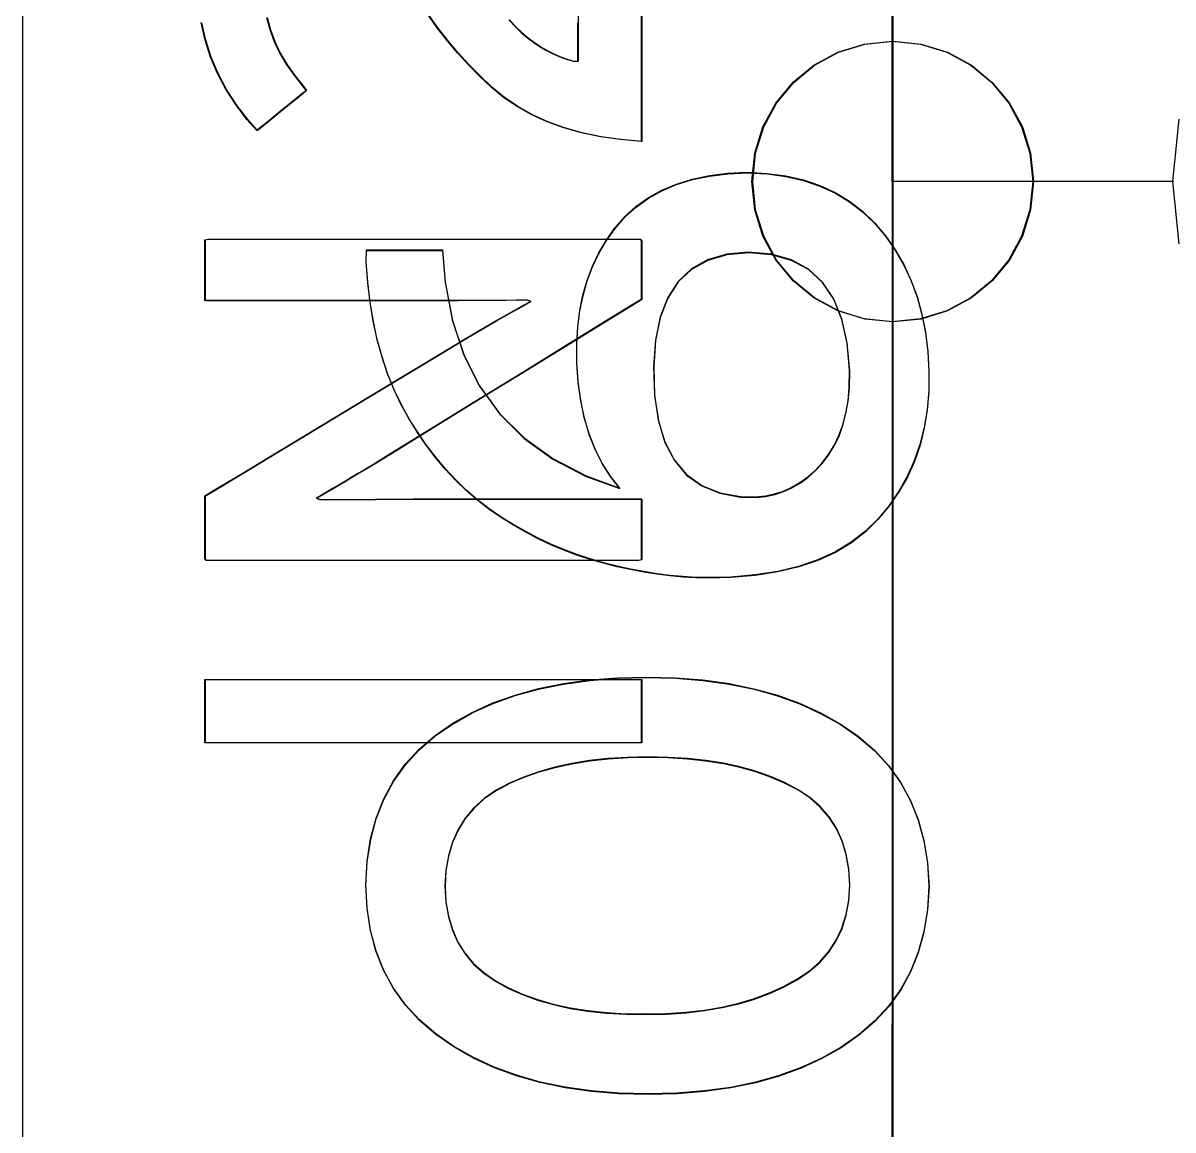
# Model space of a CAD drawing. Extents: x 1 to 47.7, y 0.2 to 35.
# Drawn here: x 34.5485 to 34.7533, y 17.2668 to 17.464 of the extents above; entities that cross this region are included whole.
import ezdxf

# ---------------------------------------------------------------- set-up
doc = ezdxf.new("R2010")
doc.units = 0
doc.header["$MEASUREMENT"] = 0
for name, color, linetype in [('5_1___24__TARGET_LEDS___12', 7, 'CONTINUOUS'), ('6_2___8__INDEPENDENT_INPUT', 7, 'CONTINUOUS'), ('6_3___8__OPTOISO_INDEPENDE', 7, 'CONTINUOUS'), ('6_4___24__OPTOISO_INDEPEND', 7, 'CONTINUOUS'), ('6_5___8__INDEPENDENT_INPUT', 7, 'CONTINUOUS'), ('6_6___8__INDEPENDENT_INPUT', 7, 'CONTINUOUS'), ('6_7___8__OPTOISO_INDEPENDE', 7, 'CONTINUOUS'), ('6_8___8__OPTOISO_INDEPENDE', 7, 'CONTINUOUS'), ('8_0_____DWG', 7, 'CONTINUOUS')]:
    doc.layers.add(name, color=color, linetype=linetype)

msp = doc.modelspace()

# ---------------------------------------------------------------- linework, layer by layer
at = {"layer": '5_1___24__TARGET_LEDS___12'}
for points in [[(34.7534, 17.4357), (34.70342, 17.4357), (34.70344, 17.7357)], [(34.63512, 17.4645), (34.63624, 17.4633), (34.63733, 17.46225), (34.63843, 17.46132), (34.63954, 17.46048), (34.64068, 17.45972), (34.64183, 17.45904), (34.64299, 17.45845), (34.64418, 17.45794), (34.64537, 17.45752), (34.64659, 17.45718), (34.64741, 17.45717), (34.64741, 17.45949), (34.64741, 17.46396), (34.64741, 17.46989)], [(34.65869, 17.46629), (34.65869, 17.45748), (34.65869, 17.45), (34.65869, 17.4448), (34.65869, 17.44286), (34.65496, 17.44318), (34.65142, 17.44369), (34.64808, 17.44439), (34.64492, 17.44528), (34.64195, 17.44635), (34.63918, 17.44761), (34.63659, 17.44907), (34.63419, 17.4507), (34.63199, 17.45253), (34.62992, 17.45448), (34.62792, 17.45652), (34.62599, 17.45863), (34.62414, 17.46082), (34.62237, 17.46309), (34.62067, 17.46545)], [(34.59194, 17.46492), (34.59253, 17.46276), (34.5933, 17.46066), (34.59427, 17.45861), (34.59544, 17.45662), (34.59679, 17.45469), (34.59833, 17.45281), (34.59898, 17.45192), (34.59834, 17.4514), (34.59727, 17.45053), (34.5959, 17.44942), (34.5944, 17.4482), (34.59293, 17.44701), (34.59164, 17.44596), (34.59069, 17.44519), (34.59024, 17.44482), (34.58848, 17.44678), (34.58646, 17.44941), (34.58471, 17.45213), (34.58322, 17.45496), (34.58199, 17.45788), (34.58103, 17.4609), (34.58032, 17.46401)], [(34.7534, 17.13571), (34.70342, 17.13571), (34.70344, 17.4357)], [(34.65869, 17.33571), (34.58095, 17.33571), (34.58095, 17.34699), (34.65869, 17.34699), (34.65869, 17.33571)]]:
    msp.add_lwpolyline(points, dxfattribs=at)
for points in [[(34.70342, 17.46071), (34.70846, 17.4602), (34.71315, 17.45875), (34.7174, 17.45644), (34.7211, 17.45339), (34.72415, 17.44969), (34.72646, 17.44544), (34.72791, 17.44076), (34.72842, 17.43573), (34.72791, 17.43068), (34.72646, 17.42598), (34.72415, 17.42173), (34.7211, 17.41803), (34.7174, 17.41498), (34.71315, 17.41268), (34.70846, 17.41122), (34.70342, 17.41072), (34.69838, 17.41122), (34.69369, 17.41268), (34.68945, 17.41498), (34.68575, 17.41803), (34.68269, 17.42173), (34.68039, 17.42598), (34.67893, 17.43068), (34.67843, 17.43573), (34.67893, 17.44076), (34.68039, 17.44544), (34.68269, 17.44969), (34.68575, 17.45339), (34.68945, 17.45644), (34.69369, 17.45875), (34.69838, 17.4602)], [(34.65869, 17.4147), (34.65691, 17.4136), (34.65217, 17.41068), (34.64533, 17.40648), (34.6373, 17.40153), (34.62895, 17.39639), (34.62118, 17.39161), (34.61485, 17.38771), (34.61086, 17.38526), (34.60958, 17.38447), (34.60836, 17.38374), (34.60717, 17.38303), (34.60602, 17.38235), (34.6049, 17.38169), (34.60382, 17.38105), (34.60278, 17.38044), (34.60177, 17.37985), (34.60079, 17.37929), (34.60142, 17.37906), (34.60329, 17.37906), (34.60522, 17.37906), (34.60721, 17.37907), (34.60926, 17.37908), (34.61137, 17.3791), (34.61353, 17.37911), (34.61576, 17.37913), (34.61805, 17.37916), (34.61947, 17.37916), (34.62309, 17.37916), (34.62854, 17.37916), (34.63508, 17.37916), (34.64199, 17.37916), (34.64853, 17.37916), (34.65398, 17.37916), (34.6576, 17.37916), (34.65869, 17.37916), (34.65869, 17.37865), (34.65869, 17.3775), (34.65869, 17.37592), (34.65869, 17.37409), (34.65869, 17.37222), (34.65869, 17.3705), (34.65869, 17.36915), (34.65869, 17.36834), (34.65815, 17.3682), (34.65311, 17.3682), (34.64394, 17.3682), (34.63206, 17.3682), (34.61886, 17.3682), (34.60577, 17.3682), (34.59419, 17.3682), (34.58552, 17.3682), (34.58119, 17.3682), (34.58095, 17.36842), (34.58095, 17.36937), (34.58095, 17.37086), (34.58095, 17.3727), (34.58095, 17.37467), (34.58095, 17.37657), (34.58095, 17.37818), (34.58095, 17.3793), (34.58095, 17.37972), (34.58268, 17.38076), (34.5873, 17.38355), (34.59395, 17.38756), (34.60176, 17.39227), (34.60989, 17.39717), (34.61746, 17.40174), (34.62362, 17.40545), (34.6275, 17.40779), (34.62883, 17.40859), (34.63027, 17.40943), (34.63166, 17.41023), (34.633, 17.41101), (34.63429, 17.41174), (34.63554, 17.41245), (34.63673, 17.41312), (34.63787, 17.41375), (34.63896, 17.41435), (34.63834, 17.41458), (34.63642, 17.41456), (34.63443, 17.41454), (34.6324, 17.41452), (34.63031, 17.41451), (34.62816, 17.4145), (34.62596, 17.41449), (34.62371, 17.41449), (34.6214, 17.41448), (34.61998, 17.41448), (34.61638, 17.41448), (34.61096, 17.41448), (34.60444, 17.41448), (34.59757, 17.41448), (34.59106, 17.41448), (34.58564, 17.41448), (34.58203, 17.41448), (34.58095, 17.41449), (34.58095, 17.415), (34.58095, 17.41615), (34.58095, 17.41773), (34.58095, 17.41956), (34.58095, 17.42143), (34.58095, 17.42314), (34.58095, 17.4245), (34.58095, 17.42531), (34.58149, 17.42544), (34.58653, 17.42544), (34.5957, 17.42544), (34.60758, 17.42544), (34.62077, 17.42544), (34.63387, 17.42544), (34.64545, 17.42544), (34.65411, 17.42544), (34.65845, 17.42544), (34.65869, 17.42524), (34.65869, 17.42436), (34.65869, 17.42296), (34.65869, 17.42125), (34.65869, 17.41941), (34.65869, 17.41764), (34.65869, 17.41614), (34.65869, 17.41509)]]:
    msp.add_lwpolyline(points, close=True, dxfattribs=at)
at = {"layer": '6_2___8__INDEPENDENT_INPUT'}
for points in [[(34.67742, 17.43738), (34.68097, 17.43718), (34.68432, 17.43672), (34.68746, 17.436), (34.6904, 17.43501), (34.69314, 17.43375), (34.69567, 17.43222), (34.698, 17.43043), (34.70013, 17.42838), (34.70206, 17.42607), (34.7038, 17.42358), (34.70532, 17.42095), (34.70661, 17.41816), (34.70769, 17.41522), (34.70855, 17.41212), (34.70918, 17.40887), (34.7096, 17.40547), (34.7098, 17.40192), (34.70977, 17.39841), (34.70949, 17.39509), (34.70898, 17.39191), (34.70821, 17.38887), (34.70721, 17.38596), (34.70596, 17.38318), (34.70447, 17.38054), (34.70273, 17.37803), (34.70075, 17.37565), (34.69852, 17.37342), (34.69599, 17.37146), (34.69316, 17.36976), (34.69003, 17.36833), (34.68661, 17.36716), (34.68288, 17.36626), (34.67886, 17.36563), (34.67454, 17.36526), (34.6705, 17.36516), (34.66826, 17.36521), (34.66598, 17.36535), (34.66369, 17.36556), (34.66137, 17.36586), (34.65903, 17.36623), (34.65666, 17.36668), (34.65428, 17.36721), (34.65186, 17.36782), (34.64946, 17.3685), (34.64711, 17.36928), (34.64478, 17.37016), (34.64249, 17.37113), (34.64022, 17.37219), (34.63799, 17.37335), (34.63578, 17.37461), (34.63361, 17.37596), (34.63147, 17.37741), (34.62939, 17.37903), (34.6274, 17.38077), (34.62549, 17.38262), (34.62366, 17.38458), (34.62192, 17.38665), (34.62027, 17.38884), (34.6187, 17.39113), (34.61721, 17.39353), (34.61581, 17.39605), (34.61453, 17.39872), (34.6134, 17.40154), (34.61241, 17.4045), (34.61156, 17.40761), (34.61085, 17.41086), (34.61029, 17.41425), (34.60987, 17.4178), (34.6096, 17.42148), (34.60962, 17.42353), (34.61054, 17.42353), (34.61218, 17.42353), (34.6143, 17.42353), (34.61663, 17.42353), (34.61894, 17.42353), (34.62097, 17.42353), (34.62246, 17.42353), (34.62318, 17.42353), (34.62365, 17.41788), (34.62492, 17.41108), (34.62696, 17.4049), (34.62977, 17.39934), (34.63335, 17.39439), (34.63771, 17.39007), (34.64284, 17.38636), (34.64874, 17.38327), (34.65474, 17.38112), (34.65307, 17.38325), (34.6516, 17.38556), (34.65034, 17.38807), (34.64928, 17.39078), (34.64843, 17.39367), (34.64779, 17.39676), (34.64735, 17.40004), (34.64712, 17.40351), (34.6471, 17.40692), (34.64727, 17.40989), (34.64763, 17.41275), (34.64819, 17.41549), (34.64894, 17.41811), (34.64989, 17.42062), (34.65103, 17.42302), (34.65237, 17.4253), (34.6539, 17.42746), (34.65565, 17.42948), (34.65763, 17.43128), (34.65982, 17.43284), (34.66223, 17.43418), (34.66484, 17.43528), (34.66767, 17.43615), (34.67071, 17.43679), (34.67396, 17.4372)], [(34.67769, 17.42314), (34.67379, 17.42276), (34.6704, 17.42177), (34.66752, 17.42015), (34.66515, 17.41792), (34.66329, 17.41506), (34.66194, 17.41159), (34.66111, 17.40749), (34.66078, 17.40278), (34.66094, 17.3977), (34.66161, 17.3932), (34.66278, 17.38934), (34.66446, 17.38612), (34.66665, 17.38354), (34.66935, 17.38159), (34.67255, 17.38029), (34.67627, 17.37962), (34.67896, 17.37956), (34.68068, 17.37974), (34.68232, 17.38008), (34.6839, 17.38059), (34.68541, 17.38126), (34.68685, 17.3821), (34.68822, 17.3831), (34.68953, 17.38427), (34.69078, 17.3856), (34.69194, 17.38708), (34.69294, 17.38871), (34.69378, 17.39048), (34.69448, 17.3924), (34.69502, 17.39447), (34.6954, 17.39668), (34.69563, 17.39904), (34.69568, 17.4021), (34.69525, 17.407), (34.6943, 17.41126), (34.69284, 17.41486), (34.69085, 17.41782), (34.68834, 17.42012), (34.68531, 17.42178), (34.68176, 17.42278)], [(34.65949, 17.34745), (34.66464, 17.34732), (34.66955, 17.34693), (34.67422, 17.34628), (34.67865, 17.34537), (34.68284, 17.3442), (34.68679, 17.34277), (34.69051, 17.34108), (34.69399, 17.33913), (34.69722, 17.33691), (34.7001, 17.33444), (34.70261, 17.33171), (34.70474, 17.32875), (34.7065, 17.32553), (34.70789, 17.32207), (34.7089, 17.31836), (34.70954, 17.3144), (34.70981, 17.31019), (34.70955, 17.30603), (34.70891, 17.30211), (34.70791, 17.29844), (34.70653, 17.29501), (34.70479, 17.29182), (34.70267, 17.28888), (34.70019, 17.28618), (34.69734, 17.28373), (34.69416, 17.28152), (34.69073, 17.27957), (34.68706, 17.27788), (34.68313, 17.27645), (34.67896, 17.27527), (34.67454, 17.27436), (34.66986, 17.27371), (34.66494, 17.27332), (34.65976, 17.27319), (34.6546, 17.27333), (34.64968, 17.27372), (34.645, 17.27438), (34.64056, 17.27531), (34.63636, 17.2765), (34.6324, 17.27795), (34.62868, 17.27966), (34.6252, 17.28164), (34.62196, 17.28388), (34.61907, 17.28636), (34.61656, 17.28908), (34.61444, 17.29204), (34.61269, 17.29525), (34.61132, 17.29869), (34.61034, 17.30237), (34.60973, 17.30629), (34.60951, 17.31045), (34.60976, 17.31465), (34.61038, 17.31861), (34.61136, 17.32231), (34.61272, 17.32576), (34.61445, 17.32896), (34.61655, 17.33191), (34.61902, 17.3346), (34.62186, 17.33705), (34.62504, 17.33923), (34.62848, 17.34116), (34.63217, 17.34283), (34.6361, 17.34424), (34.64028, 17.3454), (34.64471, 17.3463), (34.64939, 17.34694), (34.65432, 17.34732)], [(34.65976, 17.33321), (34.65614, 17.33314), (34.65268, 17.33292), (34.64936, 17.33256), (34.6462, 17.33205), (34.6432, 17.33139), (34.64034, 17.33059), (34.63764, 17.32964), (34.63509, 17.32855), (34.63271, 17.32729), (34.63061, 17.32583), (34.62878, 17.32417), (34.62722, 17.32233), (34.62595, 17.32029), (34.62495, 17.31805), (34.62423, 17.31563), (34.62378, 17.31301), (34.62362, 17.31019), (34.62378, 17.30743), (34.62422, 17.30485), (34.62493, 17.30245), (34.62592, 17.30025), (34.62718, 17.29824), (34.62871, 17.29642), (34.63052, 17.29479), (34.63259, 17.29335), (34.63492, 17.29208), (34.63742, 17.29096), (34.64009, 17.29), (34.64291, 17.28918), (34.6459, 17.28853), (34.64905, 17.28802), (34.65237, 17.28767), (34.65585, 17.28748), (34.65949, 17.28743), (34.66309, 17.28751), (34.66653, 17.28774), (34.66982, 17.28812), (34.67295, 17.28865), (34.67593, 17.28934), (34.67875, 17.29018), (34.68141, 17.29118), (34.68392, 17.29232), (34.68631, 17.29361), (34.68848, 17.29507), (34.69037, 17.29671), (34.69198, 17.29853), (34.6933, 17.30055), (34.69433, 17.30274), (34.69507, 17.30513), (34.69553, 17.3077), (34.69571, 17.31045), (34.69554, 17.31326), (34.69508, 17.31588), (34.69435, 17.3183), (34.69333, 17.32052), (34.69203, 17.32254), (34.69044, 17.32437), (34.68858, 17.326), (34.68643, 17.32744), (34.68407, 17.32867), (34.68159, 17.32973), (34.67895, 17.33066), (34.67615, 17.33144), (34.6732, 17.33208), (34.67008, 17.33257), (34.6668, 17.33293), (34.66336, 17.33314)]]:
    msp.add_lwpolyline(points, close=True, dxfattribs=at)
at = {"layer": '6_3___8__OPTOISO_INDEPENDE'}
for points in [[(34.67742, 17.43738), (34.68097, 17.43718), (34.68432, 17.43672), (34.68746, 17.436), (34.6904, 17.43501), (34.69314, 17.43375), (34.69567, 17.43222), (34.698, 17.43043), (34.70013, 17.42838), (34.70206, 17.42607), (34.7038, 17.42358), (34.70532, 17.42095), (34.70661, 17.41816), (34.70769, 17.41522), (34.70855, 17.41212), (34.70918, 17.40887), (34.7096, 17.40547), (34.7098, 17.40192), (34.70977, 17.39841), (34.70949, 17.39509), (34.70898, 17.39191), (34.70821, 17.38887), (34.70721, 17.38596), (34.70596, 17.38318), (34.70447, 17.38054), (34.70273, 17.37803), (34.70075, 17.37565), (34.69852, 17.37342), (34.69599, 17.37146), (34.69316, 17.36976), (34.69003, 17.36833), (34.68661, 17.36716), (34.68288, 17.36626), (34.67886, 17.36563), (34.67454, 17.36526), (34.6705, 17.36516), (34.66826, 17.36521), (34.66598, 17.36535), (34.66369, 17.36556), (34.66137, 17.36586), (34.65903, 17.36623), (34.65666, 17.36668), (34.65428, 17.36721), (34.65186, 17.36782), (34.64946, 17.3685), (34.64711, 17.36928), (34.64478, 17.37016), (34.64249, 17.37113), (34.64022, 17.37219), (34.63799, 17.37335), (34.63578, 17.37461), (34.63361, 17.37596), (34.63147, 17.37741), (34.62939, 17.37903), (34.6274, 17.38077), (34.62549, 17.38262), (34.62366, 17.38458), (34.62192, 17.38665), (34.62027, 17.38884), (34.6187, 17.39113), (34.61721, 17.39353), (34.61581, 17.39605), (34.61453, 17.39872), (34.6134, 17.40154), (34.61241, 17.4045), (34.61156, 17.40761), (34.61085, 17.41086), (34.61029, 17.41425), (34.60987, 17.4178), (34.6096, 17.42148), (34.60962, 17.42353), (34.61054, 17.42353), (34.61218, 17.42353), (34.6143, 17.42353), (34.61663, 17.42353), (34.61894, 17.42353), (34.62097, 17.42353), (34.62246, 17.42353), (34.62318, 17.42353), (34.62365, 17.41788), (34.62492, 17.41108), (34.62696, 17.4049), (34.62977, 17.39934), (34.63335, 17.39439), (34.63771, 17.39007), (34.64284, 17.38636), (34.64874, 17.38327), (34.65474, 17.38112), (34.65307, 17.38325), (34.6516, 17.38556), (34.65034, 17.38807), (34.64928, 17.39078), (34.64843, 17.39367), (34.64779, 17.39676), (34.64735, 17.40004), (34.64712, 17.40351), (34.6471, 17.40692), (34.64727, 17.40989), (34.64763, 17.41275), (34.64819, 17.41549), (34.64894, 17.41811), (34.64989, 17.42062), (34.65103, 17.42302), (34.65237, 17.4253), (34.6539, 17.42746), (34.65565, 17.42948), (34.65763, 17.43128), (34.65982, 17.43284), (34.66223, 17.43418), (34.66484, 17.43528), (34.66767, 17.43615), (34.67071, 17.43679), (34.67396, 17.4372)], [(34.67769, 17.42314), (34.67379, 17.42276), (34.6704, 17.42177), (34.66752, 17.42015), (34.66515, 17.41792), (34.66329, 17.41506), (34.66194, 17.41159), (34.66111, 17.40749), (34.66078, 17.40278), (34.66094, 17.3977), (34.66161, 17.3932), (34.66278, 17.38934), (34.66446, 17.38612), (34.66665, 17.38354), (34.66935, 17.38159), (34.67255, 17.38029), (34.67627, 17.37962), (34.67896, 17.37956), (34.68068, 17.37974), (34.68232, 17.38008), (34.6839, 17.38059), (34.68541, 17.38126), (34.68685, 17.3821), (34.68822, 17.3831), (34.68953, 17.38427), (34.69078, 17.3856), (34.69194, 17.38708), (34.69294, 17.38871), (34.69378, 17.39048), (34.69448, 17.3924), (34.69502, 17.39447), (34.6954, 17.39668), (34.69563, 17.39904), (34.69568, 17.4021), (34.69525, 17.407), (34.6943, 17.41126), (34.69284, 17.41486), (34.69085, 17.41782), (34.68834, 17.42012), (34.68531, 17.42178), (34.68176, 17.42278)], [(34.65949, 17.34745), (34.66464, 17.34732), (34.66955, 17.34693), (34.67422, 17.34628), (34.67865, 17.34537), (34.68284, 17.3442), (34.68679, 17.34277), (34.69051, 17.34108), (34.69399, 17.33913), (34.69722, 17.33691), (34.7001, 17.33444), (34.70261, 17.33171), (34.70474, 17.32875), (34.7065, 17.32553), (34.70789, 17.32207), (34.7089, 17.31836), (34.70954, 17.3144), (34.70981, 17.31019), (34.70955, 17.30603), (34.70891, 17.30211), (34.70791, 17.29844), (34.70653, 17.29501), (34.70479, 17.29182), (34.70267, 17.28888), (34.70019, 17.28618), (34.69734, 17.28373), (34.69416, 17.28152), (34.69073, 17.27957), (34.68706, 17.27788), (34.68313, 17.27645), (34.67896, 17.27527), (34.67454, 17.27436), (34.66986, 17.27371), (34.66494, 17.27332), (34.65976, 17.27319), (34.6546, 17.27333), (34.64968, 17.27372), (34.645, 17.27438), (34.64056, 17.27531), (34.63636, 17.2765), (34.6324, 17.27795), (34.62868, 17.27966), (34.6252, 17.28164), (34.62196, 17.28388), (34.61907, 17.28636), (34.61656, 17.28908), (34.61444, 17.29204), (34.61269, 17.29525), (34.61132, 17.29869), (34.61034, 17.30237), (34.60973, 17.30629), (34.60951, 17.31045), (34.60976, 17.31465), (34.61038, 17.31861), (34.61136, 17.32231), (34.61272, 17.32576), (34.61445, 17.32896), (34.61655, 17.33191), (34.61902, 17.3346), (34.62186, 17.33705), (34.62504, 17.33923), (34.62848, 17.34116), (34.63217, 17.34283), (34.6361, 17.34424), (34.64028, 17.3454), (34.64471, 17.3463), (34.64939, 17.34694), (34.65432, 17.34732)], [(34.65976, 17.33321), (34.65614, 17.33314), (34.65268, 17.33292), (34.64936, 17.33256), (34.6462, 17.33205), (34.6432, 17.33139), (34.64034, 17.33059), (34.63764, 17.32964), (34.63509, 17.32855), (34.63271, 17.32729), (34.63061, 17.32583), (34.62878, 17.32417), (34.62722, 17.32233), (34.62595, 17.32029), (34.62495, 17.31805), (34.62423, 17.31563), (34.62378, 17.31301), (34.62362, 17.31019), (34.62378, 17.30743), (34.62422, 17.30485), (34.62493, 17.30245), (34.62592, 17.30025), (34.62718, 17.29824), (34.62871, 17.29642), (34.63052, 17.29479), (34.63259, 17.29335), (34.63492, 17.29208), (34.63742, 17.29096), (34.64009, 17.29), (34.64291, 17.28918), (34.6459, 17.28853), (34.64905, 17.28802), (34.65237, 17.28767), (34.65585, 17.28748), (34.65949, 17.28743), (34.66309, 17.28751), (34.66653, 17.28774), (34.66982, 17.28812), (34.67295, 17.28865), (34.67593, 17.28934), (34.67875, 17.29018), (34.68141, 17.29118), (34.68392, 17.29232), (34.68631, 17.29361), (34.68848, 17.29507), (34.69037, 17.29671), (34.69198, 17.29853), (34.6933, 17.30055), (34.69433, 17.30274), (34.69507, 17.30513), (34.69553, 17.3077), (34.69571, 17.31045), (34.69554, 17.31326), (34.69508, 17.31588), (34.69435, 17.3183), (34.69333, 17.32052), (34.69203, 17.32254), (34.69044, 17.32437), (34.68858, 17.326), (34.68643, 17.32744), (34.68407, 17.32867), (34.68159, 17.32973), (34.67895, 17.33066), (34.67615, 17.33144), (34.6732, 17.33208), (34.67008, 17.33257), (34.6668, 17.33293), (34.66336, 17.33314)]]:
    msp.add_lwpolyline(points, close=True, dxfattribs=at)
at = {"layer": '6_4___24__OPTOISO_INDEPEND'}
for points in [[(34.75327, 17.43571), (34.70329, 17.43571), (34.70331, 17.73571)], [(34.65857, 17.46631), (34.65857, 17.45749), (34.65857, 17.45001), (34.65857, 17.44482), (34.65857, 17.44287), (34.65484, 17.44319), (34.6513, 17.4437), (34.64796, 17.4444), (34.6448, 17.44529), (34.64183, 17.44637), (34.63906, 17.44763), (34.63647, 17.44908), (34.63407, 17.45072), (34.63187, 17.45254), (34.62979, 17.4545), (34.62779, 17.45653), (34.62587, 17.45864), (34.62402, 17.46084), (34.62225, 17.46311), (34.62055, 17.46546)], [(34.59182, 17.46494), (34.5924, 17.46278), (34.59318, 17.46067), (34.59415, 17.45863), (34.59531, 17.45664), (34.59667, 17.4547), (34.59821, 17.45283), (34.59886, 17.45193), (34.59822, 17.45142), (34.59714, 17.45054), (34.59578, 17.44943), (34.59428, 17.44821), (34.59281, 17.44702), (34.59152, 17.44597), (34.59057, 17.4452), (34.59012, 17.44484), (34.58835, 17.4468), (34.58634, 17.44942), (34.58459, 17.45215), (34.5831, 17.45497), (34.58187, 17.45789), (34.5809, 17.46091), (34.5802, 17.46403)], [(34.63499, 17.46452), (34.63612, 17.46331), (34.63721, 17.46227), (34.63831, 17.46134), (34.63942, 17.46049), (34.64055, 17.45973), (34.6417, 17.45905), (34.64287, 17.45846), (34.64405, 17.45795), (34.64525, 17.45753), (34.64646, 17.45719), (34.64728, 17.45719), (34.64728, 17.4595), (34.64728, 17.46398)], [(34.75439, 17.42463), (34.75327, 17.43571), (34.75439, 17.44681)], [(34.75327, 17.13572), (34.70329, 17.13572), (34.70331, 17.43571)], [(34.65857, 17.33572), (34.58082, 17.33572), (34.58082, 17.34701), (34.65857, 17.34701), (34.65857, 17.33572)]]:
    msp.add_lwpolyline(points, dxfattribs=at)
for points in [[(34.70329, 17.46072), (34.70833, 17.46022), (34.71302, 17.45876), (34.71727, 17.45645), (34.72097, 17.4534), (34.72402, 17.4497), (34.72633, 17.44546), (34.72778, 17.44077), (34.72829, 17.43574), (34.72778, 17.43069), (34.72633, 17.426), (34.72402, 17.42175), (34.72097, 17.41805), (34.71727, 17.415), (34.71302, 17.41269), (34.70833, 17.41124), (34.70329, 17.41073), (34.69825, 17.41124), (34.69356, 17.41269), (34.68932, 17.415), (34.68562, 17.41805), (34.68256, 17.42175), (34.68026, 17.426), (34.6788, 17.43069), (34.6783, 17.43574), (34.6788, 17.44077), (34.68026, 17.44546), (34.68256, 17.4497), (34.68562, 17.4534), (34.68932, 17.45645), (34.69356, 17.45876), (34.69825, 17.46022)], [(34.65857, 17.41471), (34.65679, 17.41362), (34.65204, 17.4107), (34.64521, 17.40649), (34.63718, 17.40155), (34.62883, 17.39641), (34.62105, 17.39162), (34.61473, 17.38773), (34.61074, 17.38527), (34.60945, 17.38448), (34.60823, 17.38375), (34.60705, 17.38304), (34.6059, 17.38236), (34.60478, 17.3817), (34.6037, 17.38107), (34.60266, 17.38045), (34.60164, 17.37987), (34.60067, 17.3793), (34.6013, 17.37907), (34.60317, 17.37907), (34.6051, 17.37908), (34.60709, 17.37908), (34.60914, 17.3791), (34.61125, 17.37911), (34.61342, 17.37913), (34.61565, 17.37915), (34.61794, 17.37917), (34.61937, 17.37918), (34.62298, 17.37918), (34.62843, 17.37918), (34.63497, 17.37918), (34.64187, 17.37918), (34.64841, 17.37918), (34.65386, 17.37918), (34.65748, 17.37918), (34.65857, 17.37917), (34.65857, 17.37866), (34.65857, 17.37752), (34.65857, 17.37593), (34.65857, 17.3741), (34.65857, 17.37223), (34.65857, 17.37052), (34.65857, 17.36916), (34.65857, 17.36835), (34.65802, 17.36822), (34.65299, 17.36822), (34.64382, 17.36822), (34.63194, 17.36822), (34.61874, 17.36822), (34.60565, 17.36822), (34.59406, 17.36822), (34.5854, 17.36822), (34.58107, 17.36822), (34.58082, 17.36844), (34.58082, 17.36938), (34.58082, 17.37087), (34.58082, 17.37271), (34.58082, 17.37468), (34.58082, 17.37658), (34.58082, 17.37819), (34.58082, 17.37931), (34.58082, 17.37973), (34.58256, 17.38078), (34.58718, 17.38356), (34.59383, 17.38757), (34.60164, 17.39229), (34.60977, 17.39719), (34.61734, 17.40175), (34.6235, 17.40547), (34.62738, 17.40781), (34.6287, 17.4086), (34.63014, 17.40944), (34.63154, 17.41025), (34.63288, 17.41102), (34.63417, 17.41176), (34.63541, 17.41246), (34.63661, 17.41313), (34.63775, 17.41376), (34.63884, 17.41436), (34.63822, 17.41459), (34.63629, 17.41457), (34.63431, 17.41455), (34.63228, 17.41454), (34.63019, 17.41452), (34.62804, 17.41451), (34.62584, 17.4145), (34.62359, 17.4145), (34.62128, 17.4145), (34.61986, 17.4145), (34.61625, 17.4145), (34.61083, 17.4145), (34.60432, 17.4145), (34.59745, 17.4145), (34.59093, 17.4145), (34.58551, 17.4145), (34.58191, 17.4145), (34.58082, 17.41451), (34.58082, 17.41501), (34.58082, 17.41616), (34.58082, 17.41774), (34.58082, 17.41957), (34.58082, 17.42144), (34.58082, 17.42316), (34.58082, 17.42452), (34.58082, 17.42532), (34.58137, 17.42546), (34.58641, 17.42546), (34.59557, 17.42546), (34.60746, 17.42546), (34.62065, 17.42546), (34.63375, 17.42546), (34.64533, 17.42546), (34.65399, 17.42546), (34.65832, 17.42546), (34.65857, 17.42525), (34.65857, 17.42437), (34.65857, 17.42298), (34.65857, 17.42126), (34.65857, 17.41943), (34.65857, 17.41766), (34.65857, 17.41615), (34.65857, 17.41511)]]:
    msp.add_lwpolyline(points, close=True, dxfattribs=at)
at = {"layer": '6_5___8__INDEPENDENT_INPUT'}
for points in [[(34.67742, 17.43738), (34.68097, 17.43718), (34.68432, 17.43672), (34.68746, 17.436), (34.6904, 17.43501), (34.69314, 17.43375), (34.69567, 17.43222), (34.698, 17.43043), (34.70013, 17.42838), (34.70206, 17.42607), (34.7038, 17.42358), (34.70532, 17.42095), (34.70661, 17.41816), (34.70769, 17.41522), (34.70855, 17.41212), (34.70918, 17.40887), (34.7096, 17.40547), (34.7098, 17.40192), (34.70977, 17.39841), (34.70949, 17.39509), (34.70898, 17.39191), (34.70821, 17.38887), (34.70721, 17.38596), (34.70596, 17.38318), (34.70447, 17.38054), (34.70273, 17.37803), (34.70075, 17.37565), (34.69852, 17.37342), (34.69599, 17.37146), (34.69316, 17.36976), (34.69003, 17.36833), (34.68661, 17.36716), (34.68288, 17.36626), (34.67886, 17.36563), (34.67454, 17.36526), (34.6705, 17.36516), (34.66826, 17.36521), (34.66598, 17.36535), (34.66369, 17.36556), (34.66137, 17.36586), (34.65903, 17.36623), (34.65666, 17.36668), (34.65428, 17.36721), (34.65186, 17.36782), (34.64946, 17.3685), (34.64711, 17.36928), (34.64478, 17.37016), (34.64249, 17.37113), (34.64022, 17.37219), (34.63799, 17.37335), (34.63578, 17.37461), (34.63361, 17.37596), (34.63147, 17.37741), (34.62939, 17.37903), (34.6274, 17.38077), (34.62549, 17.38262), (34.62366, 17.38458), (34.62192, 17.38665), (34.62027, 17.38884), (34.6187, 17.39113), (34.61721, 17.39353), (34.61581, 17.39605), (34.61453, 17.39872), (34.6134, 17.40154), (34.61241, 17.4045), (34.61156, 17.40761), (34.61085, 17.41086), (34.61029, 17.41425), (34.60987, 17.4178), (34.6096, 17.42148), (34.60962, 17.42353), (34.61054, 17.42353), (34.61218, 17.42353), (34.6143, 17.42353), (34.61663, 17.42353), (34.61894, 17.42353), (34.62097, 17.42353), (34.62246, 17.42353), (34.62318, 17.42353), (34.62365, 17.41788), (34.62492, 17.41108), (34.62696, 17.4049), (34.62977, 17.39934), (34.63335, 17.39439), (34.63771, 17.39007), (34.64284, 17.38636), (34.64874, 17.38327), (34.65474, 17.38112), (34.65307, 17.38325), (34.6516, 17.38556), (34.65034, 17.38807), (34.64928, 17.39078), (34.64843, 17.39367), (34.64779, 17.39676), (34.64735, 17.40004), (34.64712, 17.40351), (34.6471, 17.40692), (34.64727, 17.40989), (34.64763, 17.41275), (34.64819, 17.41549), (34.64894, 17.41811), (34.64989, 17.42062), (34.65103, 17.42302), (34.65237, 17.4253), (34.6539, 17.42746), (34.65565, 17.42948), (34.65763, 17.43128), (34.65982, 17.43284), (34.66223, 17.43418), (34.66484, 17.43528), (34.66767, 17.43615), (34.67071, 17.43679), (34.67396, 17.4372)], [(34.67769, 17.42314), (34.67379, 17.42276), (34.6704, 17.42177), (34.66752, 17.42015), (34.66515, 17.41792), (34.66329, 17.41506), (34.66194, 17.41159), (34.66111, 17.40749), (34.66078, 17.40278), (34.66094, 17.3977), (34.66161, 17.3932), (34.66278, 17.38934), (34.66446, 17.38612), (34.66665, 17.38354), (34.66935, 17.38159), (34.67255, 17.38029), (34.67627, 17.37962), (34.67896, 17.37956), (34.68068, 17.37974), (34.68232, 17.38008), (34.6839, 17.38059), (34.68541, 17.38126), (34.68685, 17.3821), (34.68822, 17.3831), (34.68953, 17.38427), (34.69078, 17.3856), (34.69194, 17.38708), (34.69294, 17.38871), (34.69378, 17.39048), (34.69448, 17.3924), (34.69502, 17.39447), (34.6954, 17.39668), (34.69563, 17.39904), (34.69568, 17.4021), (34.69525, 17.407), (34.6943, 17.41126), (34.69284, 17.41486), (34.69085, 17.41782), (34.68834, 17.42012), (34.68531, 17.42178), (34.68176, 17.42278)], [(34.65949, 17.34745), (34.66464, 17.34732), (34.66955, 17.34693), (34.67422, 17.34628), (34.67865, 17.34537), (34.68284, 17.3442), (34.68679, 17.34277), (34.69051, 17.34108), (34.69399, 17.33913), (34.69722, 17.33691), (34.7001, 17.33444), (34.70261, 17.33171), (34.70474, 17.32875), (34.7065, 17.32553), (34.70789, 17.32207), (34.7089, 17.31836), (34.70954, 17.3144), (34.70981, 17.31019), (34.70955, 17.30603), (34.70891, 17.30211), (34.70791, 17.29844), (34.70653, 17.29501), (34.70479, 17.29182), (34.70267, 17.28888), (34.70019, 17.28618), (34.69734, 17.28373), (34.69416, 17.28152), (34.69073, 17.27957), (34.68706, 17.27788), (34.68313, 17.27645), (34.67896, 17.27527), (34.67454, 17.27436), (34.66986, 17.27371), (34.66494, 17.27332), (34.65976, 17.27319), (34.6546, 17.27333), (34.64968, 17.27372), (34.645, 17.27438), (34.64056, 17.27531), (34.63636, 17.2765), (34.6324, 17.27795), (34.62868, 17.27966), (34.6252, 17.28164), (34.62196, 17.28388), (34.61907, 17.28636), (34.61656, 17.28908), (34.61444, 17.29204), (34.61269, 17.29525), (34.61132, 17.29869), (34.61034, 17.30237), (34.60973, 17.30629), (34.60951, 17.31045), (34.60976, 17.31465), (34.61038, 17.31861), (34.61136, 17.32231), (34.61272, 17.32576), (34.61445, 17.32896), (34.61655, 17.33191), (34.61902, 17.3346), (34.62186, 17.33705), (34.62504, 17.33923), (34.62848, 17.34116), (34.63217, 17.34283), (34.6361, 17.34424), (34.64028, 17.3454), (34.64471, 17.3463), (34.64939, 17.34694), (34.65432, 17.34732)], [(34.65976, 17.33321), (34.65614, 17.33314), (34.65268, 17.33292), (34.64936, 17.33256), (34.6462, 17.33205), (34.6432, 17.33139), (34.64034, 17.33059), (34.63764, 17.32964), (34.63509, 17.32855), (34.63271, 17.32729), (34.63061, 17.32583), (34.62878, 17.32417), (34.62722, 17.32233), (34.62595, 17.32029), (34.62495, 17.31805), (34.62423, 17.31563), (34.62378, 17.31301), (34.62362, 17.31019), (34.62378, 17.30743), (34.62422, 17.30485), (34.62493, 17.30245), (34.62592, 17.30025), (34.62718, 17.29824), (34.62871, 17.29642), (34.63052, 17.29479), (34.63259, 17.29335), (34.63492, 17.29208), (34.63742, 17.29096), (34.64009, 17.29), (34.64291, 17.28918), (34.6459, 17.28853), (34.64905, 17.28802), (34.65237, 17.28767), (34.65585, 17.28748), (34.65949, 17.28743), (34.66309, 17.28751), (34.66653, 17.28774), (34.66982, 17.28812), (34.67295, 17.28865), (34.67593, 17.28934), (34.67875, 17.29018), (34.68141, 17.29118), (34.68392, 17.29232), (34.68631, 17.29361), (34.68848, 17.29507), (34.69037, 17.29671), (34.69198, 17.29853), (34.6933, 17.30055), (34.69433, 17.30274), (34.69507, 17.30513), (34.69553, 17.3077), (34.69571, 17.31045), (34.69554, 17.31326), (34.69508, 17.31588), (34.69435, 17.3183), (34.69333, 17.32052), (34.69203, 17.32254), (34.69044, 17.32437), (34.68858, 17.326), (34.68643, 17.32744), (34.68407, 17.32867), (34.68159, 17.32973), (34.67895, 17.33066), (34.67615, 17.33144), (34.6732, 17.33208), (34.67008, 17.33257), (34.6668, 17.33293), (34.66336, 17.33314)]]:
    msp.add_lwpolyline(points, close=True, dxfattribs=at)
at = {"layer": '6_6___8__INDEPENDENT_INPUT'}
for points in [[(34.67742, 17.43738), (34.68097, 17.43718), (34.68432, 17.43672), (34.68746, 17.436), (34.6904, 17.43501), (34.69314, 17.43375), (34.69567, 17.43222), (34.698, 17.43043), (34.70013, 17.42838), (34.70206, 17.42607), (34.7038, 17.42358), (34.70532, 17.42095), (34.70661, 17.41816), (34.70769, 17.41522), (34.70855, 17.41212), (34.70918, 17.40887), (34.7096, 17.40547), (34.7098, 17.40192), (34.70977, 17.39841), (34.70949, 17.39509), (34.70898, 17.39191), (34.70821, 17.38887), (34.70721, 17.38596), (34.70596, 17.38318), (34.70447, 17.38054), (34.70273, 17.37803), (34.70075, 17.37565), (34.69852, 17.37342), (34.69599, 17.37146), (34.69316, 17.36976), (34.69003, 17.36833), (34.68661, 17.36716), (34.68288, 17.36626), (34.67886, 17.36563), (34.67454, 17.36526), (34.6705, 17.36516), (34.66826, 17.36521), (34.66598, 17.36535), (34.66369, 17.36556), (34.66137, 17.36586), (34.65903, 17.36623), (34.65666, 17.36668), (34.65428, 17.36721), (34.65186, 17.36782), (34.64946, 17.3685), (34.64711, 17.36928), (34.64478, 17.37016), (34.64249, 17.37113), (34.64022, 17.37219), (34.63799, 17.37335), (34.63578, 17.37461), (34.63361, 17.37596), (34.63147, 17.37741), (34.62939, 17.37903), (34.6274, 17.38077), (34.62549, 17.38262), (34.62366, 17.38458), (34.62192, 17.38665), (34.62027, 17.38884), (34.6187, 17.39113), (34.61721, 17.39353), (34.61581, 17.39605), (34.61453, 17.39872), (34.6134, 17.40154), (34.61241, 17.4045), (34.61156, 17.40761), (34.61085, 17.41086), (34.61029, 17.41425), (34.60987, 17.4178), (34.6096, 17.42148), (34.60962, 17.42353), (34.61054, 17.42353), (34.61218, 17.42353), (34.6143, 17.42353), (34.61663, 17.42353), (34.61894, 17.42353), (34.62097, 17.42353), (34.62246, 17.42353), (34.62318, 17.42353), (34.62365, 17.41788), (34.62492, 17.41108), (34.62696, 17.4049), (34.62977, 17.39934), (34.63335, 17.39439), (34.63771, 17.39007), (34.64284, 17.38636), (34.64874, 17.38327), (34.65474, 17.38112), (34.65307, 17.38325), (34.6516, 17.38556), (34.65034, 17.38807), (34.64928, 17.39078), (34.64843, 17.39367), (34.64779, 17.39676), (34.64735, 17.40004), (34.64712, 17.40351), (34.6471, 17.40692), (34.64727, 17.40989), (34.64763, 17.41275), (34.64819, 17.41549), (34.64894, 17.41811), (34.64989, 17.42062), (34.65103, 17.42302), (34.65237, 17.4253), (34.6539, 17.42746), (34.65565, 17.42948), (34.65763, 17.43128), (34.65982, 17.43284), (34.66223, 17.43418), (34.66484, 17.43528), (34.66767, 17.43615), (34.67071, 17.43679), (34.67396, 17.4372)], [(34.67769, 17.42314), (34.67379, 17.42276), (34.6704, 17.42177), (34.66752, 17.42015), (34.66515, 17.41792), (34.66329, 17.41506), (34.66194, 17.41159), (34.66111, 17.40749), (34.66078, 17.40278), (34.66094, 17.3977), (34.66161, 17.3932), (34.66278, 17.38934), (34.66446, 17.38612), (34.66665, 17.38354), (34.66935, 17.38159), (34.67255, 17.38029), (34.67627, 17.37962), (34.67896, 17.37956), (34.68068, 17.37974), (34.68232, 17.38008), (34.6839, 17.38059), (34.68541, 17.38126), (34.68685, 17.3821), (34.68822, 17.3831), (34.68953, 17.38427), (34.69078, 17.3856), (34.69194, 17.38708), (34.69294, 17.38871), (34.69378, 17.39048), (34.69448, 17.3924), (34.69502, 17.39447), (34.6954, 17.39668), (34.69563, 17.39904), (34.69568, 17.4021), (34.69525, 17.407), (34.6943, 17.41126), (34.69284, 17.41486), (34.69085, 17.41782), (34.68834, 17.42012), (34.68531, 17.42178), (34.68176, 17.42278)], [(34.65949, 17.34745), (34.66464, 17.34732), (34.66955, 17.34693), (34.67422, 17.34628), (34.67865, 17.34537), (34.68284, 17.3442), (34.68679, 17.34277), (34.69051, 17.34108), (34.69399, 17.33913), (34.69722, 17.33691), (34.7001, 17.33444), (34.70261, 17.33171), (34.70474, 17.32875), (34.7065, 17.32553), (34.70789, 17.32207), (34.7089, 17.31836), (34.70954, 17.3144), (34.70981, 17.31019), (34.70955, 17.30603), (34.70891, 17.30211), (34.70791, 17.29844), (34.70653, 17.29501), (34.70479, 17.29182), (34.70267, 17.28888), (34.70019, 17.28618), (34.69734, 17.28373), (34.69416, 17.28152), (34.69073, 17.27957), (34.68706, 17.27788), (34.68313, 17.27645), (34.67896, 17.27527), (34.67454, 17.27436), (34.66986, 17.27371), (34.66494, 17.27332), (34.65976, 17.27319), (34.6546, 17.27333), (34.64968, 17.27372), (34.645, 17.27438), (34.64056, 17.27531), (34.63636, 17.2765), (34.6324, 17.27795), (34.62868, 17.27966), (34.6252, 17.28164), (34.62196, 17.28388), (34.61907, 17.28636), (34.61656, 17.28908), (34.61444, 17.29204), (34.61269, 17.29525), (34.61132, 17.29869), (34.61034, 17.30237), (34.60973, 17.30629), (34.60951, 17.31045), (34.60976, 17.31465), (34.61038, 17.31861), (34.61136, 17.32231), (34.61272, 17.32576), (34.61445, 17.32896), (34.61655, 17.33191), (34.61902, 17.3346), (34.62186, 17.33705), (34.62504, 17.33923), (34.62848, 17.34116), (34.63217, 17.34283), (34.6361, 17.34424), (34.64028, 17.3454), (34.64471, 17.3463), (34.64939, 17.34694), (34.65432, 17.34732)], [(34.65976, 17.33321), (34.65614, 17.33314), (34.65268, 17.33292), (34.64936, 17.33256), (34.6462, 17.33205), (34.6432, 17.33139), (34.64034, 17.33059), (34.63764, 17.32964), (34.63509, 17.32855), (34.63271, 17.32729), (34.63061, 17.32583), (34.62878, 17.32417), (34.62722, 17.32233), (34.62595, 17.32029), (34.62495, 17.31805), (34.62423, 17.31563), (34.62378, 17.31301), (34.62362, 17.31019), (34.62378, 17.30743), (34.62422, 17.30485), (34.62493, 17.30245), (34.62592, 17.30025), (34.62718, 17.29824), (34.62871, 17.29642), (34.63052, 17.29479), (34.63259, 17.29335), (34.63492, 17.29208), (34.63742, 17.29096), (34.64009, 17.29), (34.64291, 17.28918), (34.6459, 17.28853), (34.64905, 17.28802), (34.65237, 17.28767), (34.65585, 17.28748), (34.65949, 17.28743), (34.66309, 17.28751), (34.66653, 17.28774), (34.66982, 17.28812), (34.67295, 17.28865), (34.67593, 17.28934), (34.67875, 17.29018), (34.68141, 17.29118), (34.68392, 17.29232), (34.68631, 17.29361), (34.68848, 17.29507), (34.69037, 17.29671), (34.69198, 17.29853), (34.6933, 17.30055), (34.69433, 17.30274), (34.69507, 17.30513), (34.69553, 17.3077), (34.69571, 17.31045), (34.69554, 17.31326), (34.69508, 17.31588), (34.69435, 17.3183), (34.69333, 17.32052), (34.69203, 17.32254), (34.69044, 17.32437), (34.68858, 17.326), (34.68643, 17.32744), (34.68407, 17.32867), (34.68159, 17.32973), (34.67895, 17.33066), (34.67615, 17.33144), (34.6732, 17.33208), (34.67008, 17.33257), (34.6668, 17.33293), (34.66336, 17.33314)]]:
    msp.add_lwpolyline(points, close=True, dxfattribs=at)
at = {"layer": '6_7___8__OPTOISO_INDEPENDE'}
for points in [[(34.67742, 17.43738), (34.68097, 17.43718), (34.68432, 17.43672), (34.68746, 17.436), (34.6904, 17.43501), (34.69314, 17.43375), (34.69567, 17.43222), (34.698, 17.43043), (34.70013, 17.42838), (34.70206, 17.42607), (34.7038, 17.42358), (34.70532, 17.42095), (34.70661, 17.41816), (34.70769, 17.41522), (34.70855, 17.41212), (34.70918, 17.40887), (34.7096, 17.40547), (34.7098, 17.40192), (34.70977, 17.39841), (34.70949, 17.39509), (34.70898, 17.39191), (34.70821, 17.38887), (34.70721, 17.38596), (34.70596, 17.38318), (34.70447, 17.38054), (34.70273, 17.37803), (34.70075, 17.37565), (34.69852, 17.37342), (34.69599, 17.37146), (34.69316, 17.36976), (34.69003, 17.36833), (34.68661, 17.36716), (34.68288, 17.36626), (34.67886, 17.36563), (34.67454, 17.36526), (34.6705, 17.36516), (34.66826, 17.36521), (34.66598, 17.36535), (34.66369, 17.36556), (34.66137, 17.36586), (34.65903, 17.36623), (34.65666, 17.36668), (34.65428, 17.36721), (34.65186, 17.36782), (34.64946, 17.3685), (34.64711, 17.36928), (34.64478, 17.37016), (34.64249, 17.37113), (34.64022, 17.37219), (34.63799, 17.37335), (34.63578, 17.37461), (34.63361, 17.37596), (34.63147, 17.37741), (34.62939, 17.37903), (34.6274, 17.38077), (34.62549, 17.38262), (34.62366, 17.38458), (34.62192, 17.38665), (34.62027, 17.38884), (34.6187, 17.39113), (34.61721, 17.39353), (34.61581, 17.39605), (34.61453, 17.39872), (34.6134, 17.40154), (34.61241, 17.4045), (34.61156, 17.40761), (34.61085, 17.41086), (34.61029, 17.41425), (34.60987, 17.4178), (34.6096, 17.42148), (34.60962, 17.42353), (34.61054, 17.42353), (34.61218, 17.42353), (34.6143, 17.42353), (34.61663, 17.42353), (34.61894, 17.42353), (34.62097, 17.42353), (34.62246, 17.42353), (34.62318, 17.42353), (34.62365, 17.41788), (34.62492, 17.41108), (34.62696, 17.4049), (34.62977, 17.39934), (34.63335, 17.39439), (34.63771, 17.39007), (34.64284, 17.38636), (34.64874, 17.38327), (34.65474, 17.38112), (34.65307, 17.38325), (34.6516, 17.38556), (34.65034, 17.38807), (34.64928, 17.39078), (34.64843, 17.39367), (34.64779, 17.39676), (34.64735, 17.40004), (34.64712, 17.40351), (34.6471, 17.40692), (34.64727, 17.40989), (34.64763, 17.41275), (34.64819, 17.41549), (34.64894, 17.41811), (34.64989, 17.42062), (34.65103, 17.42302), (34.65237, 17.4253), (34.6539, 17.42746), (34.65565, 17.42948), (34.65763, 17.43128), (34.65982, 17.43284), (34.66223, 17.43418), (34.66484, 17.43528), (34.66767, 17.43615), (34.67071, 17.43679), (34.67396, 17.4372)], [(34.67769, 17.42314), (34.67379, 17.42276), (34.6704, 17.42177), (34.66752, 17.42015), (34.66515, 17.41792), (34.66329, 17.41506), (34.66194, 17.41159), (34.66111, 17.40749), (34.66078, 17.40278), (34.66094, 17.3977), (34.66161, 17.3932), (34.66278, 17.38934), (34.66446, 17.38612), (34.66665, 17.38354), (34.66935, 17.38159), (34.67255, 17.38029), (34.67627, 17.37962), (34.67896, 17.37956), (34.68068, 17.37974), (34.68232, 17.38008), (34.6839, 17.38059), (34.68541, 17.38126), (34.68685, 17.3821), (34.68822, 17.3831), (34.68953, 17.38427), (34.69078, 17.3856), (34.69194, 17.38708), (34.69294, 17.38871), (34.69378, 17.39048), (34.69448, 17.3924), (34.69502, 17.39447), (34.6954, 17.39668), (34.69563, 17.39904), (34.69568, 17.4021), (34.69525, 17.407), (34.6943, 17.41126), (34.69284, 17.41486), (34.69085, 17.41782), (34.68834, 17.42012), (34.68531, 17.42178), (34.68176, 17.42278)], [(34.65949, 17.34745), (34.66464, 17.34732), (34.66955, 17.34693), (34.67422, 17.34628), (34.67865, 17.34537), (34.68284, 17.3442), (34.68679, 17.34277), (34.69051, 17.34108), (34.69399, 17.33913), (34.69722, 17.33691), (34.7001, 17.33444), (34.70261, 17.33171), (34.70474, 17.32875), (34.7065, 17.32553), (34.70789, 17.32207), (34.7089, 17.31836), (34.70954, 17.3144), (34.70981, 17.31019), (34.70955, 17.30603), (34.70891, 17.30211), (34.70791, 17.29844), (34.70653, 17.29501), (34.70479, 17.29182), (34.70267, 17.28888), (34.70019, 17.28618), (34.69734, 17.28373), (34.69416, 17.28152), (34.69073, 17.27957), (34.68706, 17.27788), (34.68313, 17.27645), (34.67896, 17.27527), (34.67454, 17.27436), (34.66986, 17.27371), (34.66494, 17.27332), (34.65976, 17.27319), (34.6546, 17.27333), (34.64968, 17.27372), (34.645, 17.27438), (34.64056, 17.27531), (34.63636, 17.2765), (34.6324, 17.27795), (34.62868, 17.27966), (34.6252, 17.28164), (34.62196, 17.28388), (34.61907, 17.28636), (34.61656, 17.28908), (34.61444, 17.29204), (34.61269, 17.29525), (34.61132, 17.29869), (34.61034, 17.30237), (34.60973, 17.30629), (34.60951, 17.31045), (34.60976, 17.31465), (34.61038, 17.31861), (34.61136, 17.32231), (34.61272, 17.32576), (34.61445, 17.32896), (34.61655, 17.33191), (34.61902, 17.3346), (34.62186, 17.33705), (34.62504, 17.33923), (34.62848, 17.34116), (34.63217, 17.34283), (34.6361, 17.34424), (34.64028, 17.3454), (34.64471, 17.3463), (34.64939, 17.34694), (34.65432, 17.34732)], [(34.65976, 17.33321), (34.65614, 17.33314), (34.65268, 17.33292), (34.64936, 17.33256), (34.6462, 17.33205), (34.6432, 17.33139), (34.64034, 17.33059), (34.63764, 17.32964), (34.63509, 17.32855), (34.63271, 17.32729), (34.63061, 17.32583), (34.62878, 17.32417), (34.62722, 17.32233), (34.62595, 17.32029), (34.62495, 17.31805), (34.62423, 17.31563), (34.62378, 17.31301), (34.62362, 17.31019), (34.62378, 17.30743), (34.62422, 17.30485), (34.62493, 17.30245), (34.62592, 17.30025), (34.62718, 17.29824), (34.62871, 17.29642), (34.63052, 17.29479), (34.63259, 17.29335), (34.63492, 17.29208), (34.63742, 17.29096), (34.64009, 17.29), (34.64291, 17.28918), (34.6459, 17.28853), (34.64905, 17.28802), (34.65237, 17.28767), (34.65585, 17.28748), (34.65949, 17.28743), (34.66309, 17.28751), (34.66653, 17.28774), (34.66982, 17.28812), (34.67295, 17.28865), (34.67593, 17.28934), (34.67875, 17.29018), (34.68141, 17.29118), (34.68392, 17.29232), (34.68631, 17.29361), (34.68848, 17.29507), (34.69037, 17.29671), (34.69198, 17.29853), (34.6933, 17.30055), (34.69433, 17.30274), (34.69507, 17.30513), (34.69553, 17.3077), (34.69571, 17.31045), (34.69554, 17.31326), (34.69508, 17.31588), (34.69435, 17.3183), (34.69333, 17.32052), (34.69203, 17.32254), (34.69044, 17.32437), (34.68858, 17.326), (34.68643, 17.32744), (34.68407, 17.32867), (34.68159, 17.32973), (34.67895, 17.33066), (34.67615, 17.33144), (34.6732, 17.33208), (34.67008, 17.33257), (34.6668, 17.33293), (34.66336, 17.33314)]]:
    msp.add_lwpolyline(points, close=True, dxfattribs=at)
at = {"layer": '6_8___8__OPTOISO_INDEPENDE'}
for points in [[(34.67744, 17.43728), (34.68099, 17.43709), (34.68433, 17.43663), (34.68747, 17.4359), (34.69041, 17.43491), (34.69315, 17.43365), (34.69568, 17.43213), (34.69801, 17.43034), (34.70014, 17.42828), (34.70208, 17.42597), (34.70381, 17.42349), (34.70533, 17.42085), (34.70663, 17.41806), (34.7077, 17.41512), (34.70856, 17.41203), (34.7092, 17.40878), (34.70961, 17.40538), (34.70981, 17.40183), (34.70978, 17.39831), (34.70951, 17.395), (34.70899, 17.39182), (34.70823, 17.38877), (34.70722, 17.38586), (34.70597, 17.38308), (34.70448, 17.38044), (34.70274, 17.37793), (34.70076, 17.37556), (34.69853, 17.37333), (34.696, 17.37136), (34.69317, 17.36966), (34.69004, 17.36823), (34.68662, 17.36707), (34.6829, 17.36617), (34.67888, 17.36553), (34.67456, 17.36516), (34.67052, 17.36506), (34.66827, 17.36512), (34.666, 17.36525), (34.6637, 17.36547), (34.66138, 17.36576), (34.65904, 17.36613), (34.65668, 17.36658), (34.65429, 17.36711), (34.65188, 17.36772), (34.64948, 17.36841), (34.64712, 17.36919), (34.64479, 17.37006), (34.6425, 17.37103), (34.64023, 17.3721), (34.638, 17.37326), (34.6358, 17.37452), (34.63363, 17.37587), (34.63148, 17.37732), (34.62941, 17.37894), (34.62741, 17.38068), (34.6255, 17.38253), (34.62368, 17.38449), (34.62194, 17.38656), (34.62028, 17.38874), (34.61871, 17.39103), (34.61723, 17.39344), (34.61583, 17.39596), (34.61455, 17.39863), (34.61341, 17.40144), (34.61242, 17.40441), (34.61157, 17.40751), (34.61087, 17.41076), (34.61031, 17.41416), (34.60989, 17.4177), (34.60961, 17.42139), (34.60964, 17.42343), (34.61056, 17.42343), (34.6122, 17.42343), (34.61431, 17.42343), (34.61665, 17.42343), (34.61895, 17.42343), (34.62098, 17.42343), (34.62248, 17.42343), (34.62319, 17.42343), (34.62367, 17.41778), (34.62493, 17.41099), (34.62697, 17.4048), (34.62978, 17.39924), (34.63337, 17.3943), (34.63772, 17.38997), (34.64285, 17.38627), (34.64876, 17.38318), (34.65476, 17.38103), (34.65308, 17.38315), (34.65161, 17.38547), (34.65035, 17.38798), (34.6493, 17.39068), (34.64845, 17.39358), (34.6478, 17.39667), (34.64736, 17.39995), (34.64713, 17.40342), (34.64711, 17.40683), (34.64728, 17.4098), (34.64765, 17.41265), (34.64821, 17.41539), (34.64896, 17.41802), (34.64991, 17.42053), (34.65105, 17.42292), (34.65238, 17.4252), (34.65391, 17.42736), (34.65567, 17.42939), (34.65765, 17.43118), (34.65984, 17.43275), (34.66224, 17.43408), (34.66486, 17.43519), (34.66769, 17.43606), (34.67072, 17.4367), (34.67397, 17.43711)], [(34.67771, 17.42304), (34.6738, 17.42267), (34.67041, 17.42168), (34.66753, 17.42006), (34.66516, 17.41783), (34.6633, 17.41497), (34.66196, 17.4115), (34.66112, 17.4074), (34.6608, 17.40268), (34.66096, 17.39761), (34.66162, 17.39311), (34.66279, 17.38925), (34.66447, 17.38603), (34.66666, 17.38344), (34.66936, 17.3815), (34.67257, 17.38019), (34.67628, 17.37952), (34.67897, 17.37946), (34.68069, 17.37964), (34.68234, 17.37999), (34.68391, 17.3805), (34.68542, 17.38117), (34.68686, 17.38201), (34.68824, 17.38301), (34.68954, 17.38418), (34.6908, 17.38551), (34.69195, 17.38699), (34.69295, 17.38861), (34.6938, 17.39039), (34.69449, 17.39231), (34.69503, 17.39437), (34.69542, 17.39659), (34.69565, 17.39895), (34.6957, 17.40201), (34.69527, 17.40691), (34.69432, 17.41116), (34.69285, 17.41477), (34.69086, 17.41772), (34.68835, 17.42003), (34.68532, 17.42168), (34.68177, 17.42269)], [(34.65951, 17.34736), (34.66465, 17.34723), (34.66956, 17.34684), (34.67423, 17.34619), (34.67866, 17.34528), (34.68285, 17.34411), (34.68681, 17.34267), (34.69052, 17.34098), (34.694, 17.33903), (34.69723, 17.33681), (34.70011, 17.33434), (34.70262, 17.33162), (34.70476, 17.32865), (34.70652, 17.32543), (34.7079, 17.32197), (34.70892, 17.31826), (34.70956, 17.3143), (34.70983, 17.3101), (34.70956, 17.30594), (34.70892, 17.30202), (34.70792, 17.29835), (34.70654, 17.29492), (34.7048, 17.29173), (34.70269, 17.28879), (34.7002, 17.28609), (34.69735, 17.28363), (34.69417, 17.28142), (34.69075, 17.27947), (34.68707, 17.27778), (34.68315, 17.27635), (34.67897, 17.27518), (34.67455, 17.27427), (34.66987, 17.27362), (34.66495, 17.27323), (34.65978, 17.2731), (34.65462, 17.27323), (34.6497, 17.27363), (34.64502, 17.27429), (34.64058, 17.27521), (34.63637, 17.2764), (34.63241, 17.27785), (34.62869, 17.27957), (34.62521, 17.28155), (34.62198, 17.28378), (34.61909, 17.28627), (34.61658, 17.28899), (34.61445, 17.29195), (34.6127, 17.29515), (34.61134, 17.29859), (34.61035, 17.30228), (34.60975, 17.3062), (34.60952, 17.31036), (34.60977, 17.31456), (34.61039, 17.31851), (34.61138, 17.32221), (34.61274, 17.32566), (34.61446, 17.32886), (34.61656, 17.33181), (34.61903, 17.33451), (34.62187, 17.33695), (34.62505, 17.33914), (34.62849, 17.34107), (34.63218, 17.34274), (34.63611, 17.34415), (34.6403, 17.3453), (34.64473, 17.3462), (34.6494, 17.34684), (34.65433, 17.34723)], [(34.65978, 17.33312), (34.65616, 17.33304), (34.65269, 17.33283), (34.64938, 17.33246), (34.64622, 17.33195), (34.64321, 17.3313), (34.64036, 17.3305), (34.63765, 17.32955), (34.6351, 17.32846), (34.63273, 17.3272), (34.63062, 17.32573), (34.62879, 17.32408), (34.62724, 17.32223), (34.62596, 17.32019), (34.62496, 17.31796), (34.62424, 17.31553), (34.6238, 17.31291), (34.62363, 17.3101), (34.6238, 17.30733), (34.62423, 17.30475), (34.62495, 17.30236), (34.62593, 17.30016), (34.62719, 17.29815), (34.62872, 17.29632), (34.63053, 17.29469), (34.63261, 17.29325), (34.63494, 17.29199), (34.63744, 17.29087), (34.6401, 17.2899), (34.64293, 17.28909), (34.64591, 17.28843), (34.64907, 17.28793), (34.65238, 17.28758), (34.65586, 17.28738), (34.65951, 17.28734), (34.6631, 17.28742), (34.66655, 17.28764), (34.66983, 17.28803), (34.67297, 17.28856), (34.67594, 17.28925), (34.67876, 17.29009), (34.68142, 17.29108), (34.68393, 17.29223), (34.68632, 17.29352), (34.6885, 17.29497), (34.69039, 17.29661), (34.69199, 17.29844), (34.69331, 17.30045), (34.69434, 17.30265), (34.69509, 17.30503), (34.69555, 17.3076), (34.69572, 17.31036), (34.69555, 17.31317), (34.6951, 17.31578), (34.69436, 17.3182), (34.69334, 17.32042), (34.69204, 17.32245), (34.69046, 17.32428), (34.68859, 17.32591), (34.68644, 17.32734), (34.68408, 17.32857), (34.68161, 17.32964), (34.67897, 17.33056), (34.67617, 17.33134), (34.67321, 17.33198), (34.67009, 17.33248), (34.66681, 17.33283), (34.66337, 17.33305)]]:
    msp.add_lwpolyline(points, close=True, dxfattribs=at)
at = {"layer": '8_0_____DWG'}
msp.add_lwpolyline([(34.54846, 16.38706), (34.54846, 16.46214), (34.54846, 16.53649), (34.54846, 16.61008), (34.54846, 16.68291), (34.54846, 16.75497), (34.54846, 16.82624), (34.54846, 16.89671), (34.54846, 16.96637), (34.54846, 17.03521), (34.54846, 17.10321), (34.54846, 17.17037), (34.54846, 17.23667), (34.54846, 17.3021), (34.54846, 17.36665), (34.54846, 17.43031), (34.54846, 17.49306), (34.54846, 17.55489), (34.54846, 17.61579)], dxfattribs=at)

doc.saveas('drawing.dxf')
